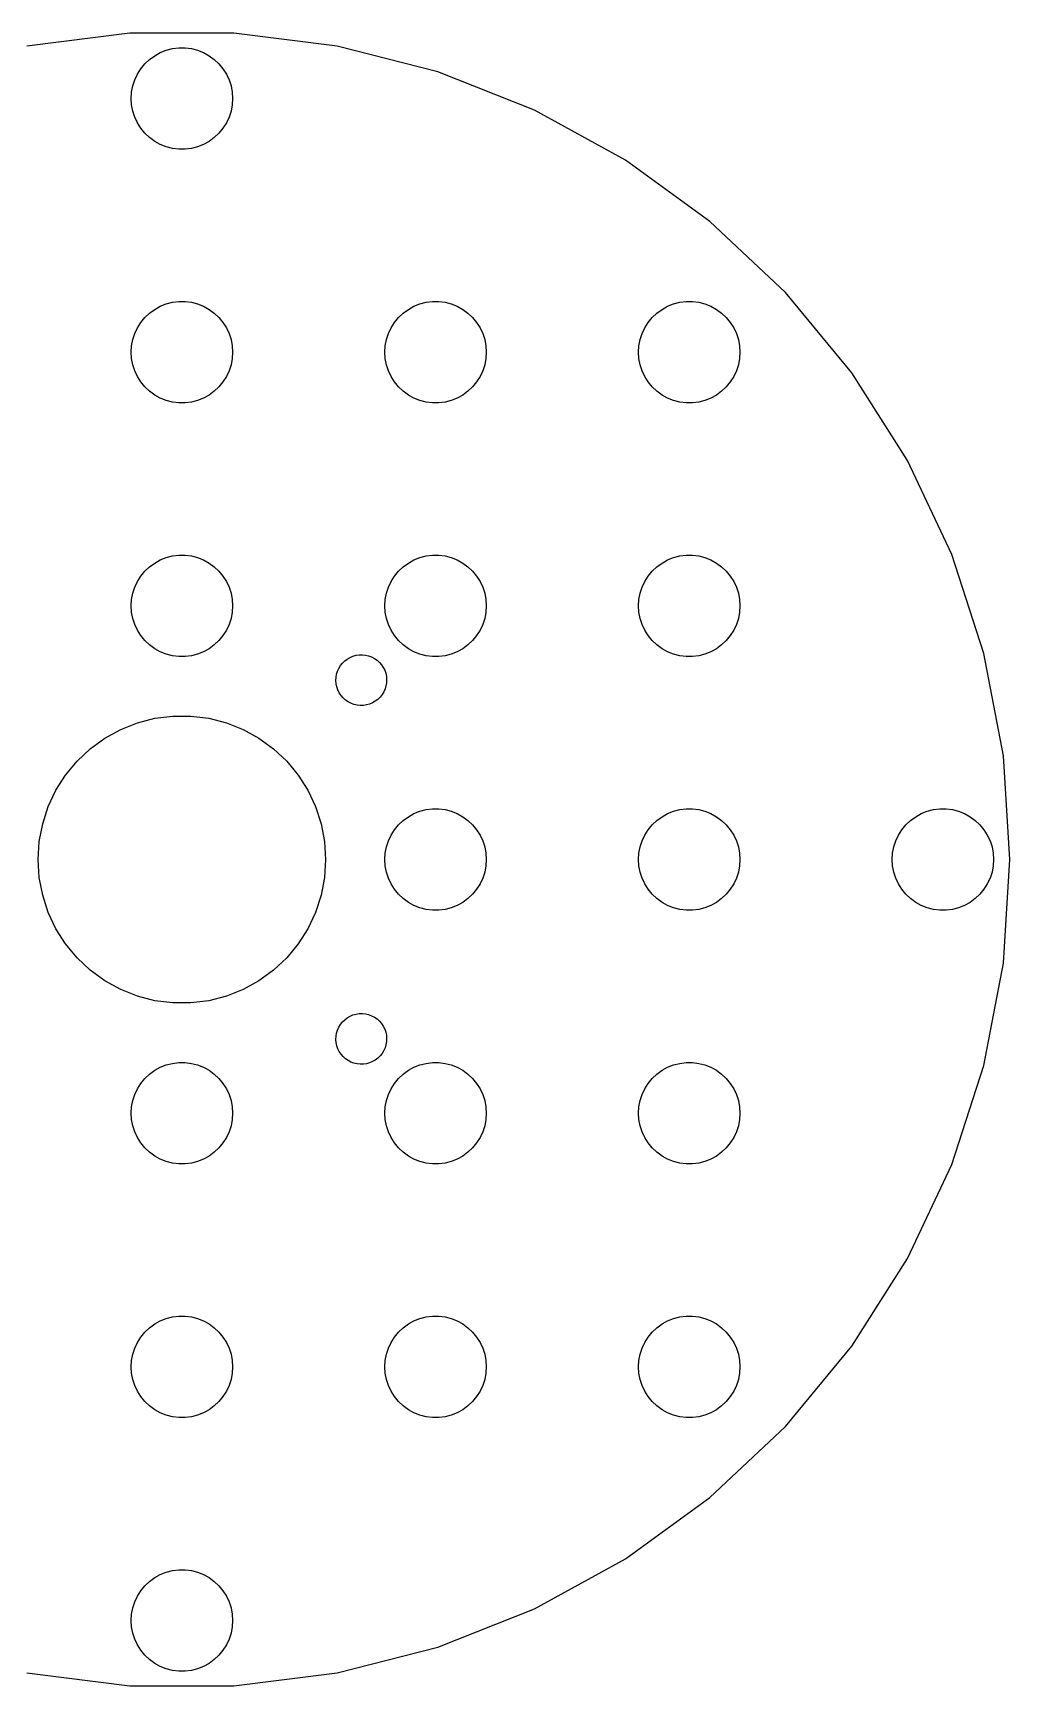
# Model space of a CAD drawing. Header units: metres. Extents: x -52 to 52, y -52 to 272.
# Drawn here: x -8.8 to 49, y 61.1 to 158.9 of the extents above; entities that cross this region are included whole.
import ezdxf

# ---------------------------------------------------------------- set-up
doc = ezdxf.new("R2010")
doc.units = ezdxf.units.M

msp = doc.modelspace()

# ---------------------------------------------------------------- linework, layer by layer
for p, q in [((-3.07462, 158.87), (-9.17535, 158.099)), ((3.07462, 158.87), (-3.07462, 158.87)), ((9.17535, 158.099), (3.07462, 158.87)), ((-1.91226, 157.312), (-1.60747, 157.533)), ((-1.60747, 157.533), (-1.27733, 157.714)), ((-1.27733, 157.714), (-0.927048, 157.853)), ((-0.927048, 157.853), (-0.562134, 157.947)), ((-0.562134, 157.947), (-0.18837, 157.994)), ((-0.18837, 157.994), (0.18837, 157.994)), ((0.18837, 157.994), (0.562134, 157.947)), ((0.562134, 157.947), (0.927048, 157.853)), ((0.927048, 157.853), (1.27733, 157.714)), ((1.27733, 157.714), (1.60747, 157.533)), ((1.60747, 157.533), (1.91226, 157.312)), ((15.1314, 156.57), (9.17535, 158.099)), ((-2.78932, 156.104), (-2.62891, 156.445)), ((-2.62891, 156.445), (-2.42705, 156.763)), ((-2.42705, 156.763), (-2.1869, 157.054)), ((-2.1869, 157.054), (-1.91226, 157.312)), ((1.91226, 157.312), (2.1869, 157.054)), ((2.1869, 157.054), (2.42705, 156.763)), ((2.42705, 156.763), (2.62891, 156.445)), ((2.62891, 156.445), (2.78932, 156.104)), ((20.8488, 154.306), (15.1314, 156.57)), ((-2.97633, 155.376), (-2.90575, 155.746)), ((-2.90575, 155.746), (-2.78932, 156.104)), ((2.78932, 156.104), (2.90575, 155.746)), ((2.90575, 155.746), (2.97633, 155.376)), ((-3, 155), (-2.97633, 155.376)), ((-2.97633, 154.624), (-3, 155)), ((-2.90575, 154.254), (-2.97633, 154.624)), ((2.97633, 154.624), (2.90575, 154.254)), ((2.97633, 155.376), (3, 155)), ((3, 155), (2.97633, 154.624)), ((-2.78932, 153.896), (-2.90575, 154.254)), ((-2.62891, 153.555), (-2.78932, 153.896)), ((-2.42705, 153.237), (-2.62891, 153.555)), ((2.62891, 153.555), (2.42705, 153.237)), ((2.78932, 153.896), (2.62891, 153.555)), ((2.90575, 154.254), (2.78932, 153.896)), ((26.2374, 151.344), (20.8488, 154.306)), ((-2.1869, 152.946), (-2.42705, 153.237)), ((-1.91226, 152.688), (-2.1869, 152.946)), ((-1.60747, 152.467), (-1.91226, 152.688)), ((1.91226, 152.688), (1.60747, 152.467)), ((2.1869, 152.946), (1.91226, 152.688)), ((2.42705, 153.237), (2.1869, 152.946)), ((-1.27733, 152.286), (-1.60747, 152.467)), ((-0.927048, 152.147), (-1.27733, 152.286)), ((-0.562134, 152.053), (-0.927048, 152.147)), ((-0.18837, 152.006), (-0.562134, 152.053)), ((0.18837, 152.006), (-0.18837, 152.006)), ((0.562134, 152.053), (0.18837, 152.006)), ((0.927048, 152.147), (0.562134, 152.053)), ((1.27733, 152.286), (0.927048, 152.147)), ((1.60747, 152.467), (1.27733, 152.286)), ((31.2123, 147.729), (26.2374, 151.344)), ((35.6949, 143.52), (31.2123, 147.729)), ((-1.60747, 142.533), (-1.27733, 142.714)), ((-1.27733, 142.714), (-0.927048, 142.853)), ((-0.927048, 142.853), (-0.562134, 142.947)), ((-0.562134, 142.947), (-0.18837, 142.994)), ((-0.18837, 142.994), (0.18837, 142.994)), ((0.18837, 142.994), (0.562134, 142.947)), ((0.562134, 142.947), (0.927048, 142.853)), ((0.927048, 142.853), (1.27733, 142.714)), ((1.27733, 142.714), (1.60747, 142.533)), ((13.3925, 142.533), (13.7227, 142.714)), ((13.7227, 142.714), (14.0729, 142.853)), ((14.0729, 142.853), (14.4379, 142.947)), ((14.4379, 142.947), (14.8116, 142.994)), ((14.8116, 142.994), (15.1884, 142.994)), ((15.1884, 142.994), (15.5621, 142.947)), ((15.5621, 142.947), (15.927, 142.853)), ((15.927, 142.853), (16.2773, 142.714)), ((16.2773, 142.714), (16.6075, 142.533)), ((28.3925, 142.533), (28.7227, 142.714)), ((28.7227, 142.714), (29.0729, 142.853)), ((29.0729, 142.853), (29.4379, 142.947)), ((29.4379, 142.947), (29.8116, 142.994)), ((29.8116, 142.994), (30.1884, 142.994)), ((30.1884, 142.994), (30.5621, 142.947)), ((30.5621, 142.947), (30.927, 142.853)), ((30.927, 142.853), (31.2773, 142.714)), ((31.2773, 142.714), (31.6075, 142.533)), ((39.6146, 138.782), (35.6949, 143.52)), ((-2.62891, 141.445), (-2.42705, 141.763)), ((-2.42705, 141.763), (-2.1869, 142.054)), ((-2.1869, 142.054), (-1.91226, 142.312)), ((-1.91226, 142.312), (-1.60747, 142.533)), ((1.60747, 142.533), (1.91226, 142.312)), ((1.91226, 142.312), (2.1869, 142.054)), ((2.1869, 142.054), (2.42705, 141.763)), ((2.42705, 141.763), (2.62891, 141.445)), ((12.3711, 141.445), (12.5729, 141.763)), ((12.5729, 141.763), (12.8131, 142.054)), ((12.8131, 142.054), (13.0877, 142.312)), ((13.0877, 142.312), (13.3925, 142.533)), ((16.6075, 142.533), (16.9123, 142.312)), ((16.9123, 142.312), (17.1869, 142.054)), ((17.1869, 142.054), (17.427, 141.763)), ((17.427, 141.763), (17.6289, 141.445)), ((27.3711, 141.445), (27.5729, 141.763)), ((27.5729, 141.763), (27.8131, 142.054)), ((27.8131, 142.054), (28.0877, 142.312)), ((28.0877, 142.312), (28.3925, 142.533)), ((31.6075, 142.533), (31.9123, 142.312)), ((31.9123, 142.312), (32.1869, 142.054)), ((32.1869, 142.054), (32.427, 141.763)), ((32.427, 141.763), (32.6289, 141.445)), ((-2.97633, 140.376), (-2.90575, 140.746)), ((-2.90575, 140.746), (-2.78932, 141.104)), ((-2.78932, 141.104), (-2.62891, 141.445)), ((2.62891, 141.445), (2.78932, 141.104)), ((2.78932, 141.104), (2.90575, 140.746)), ((2.90575, 140.746), (2.97633, 140.376)), ((12.0237, 140.376), (12.0942, 140.746)), ((12.0942, 140.746), (12.2107, 141.104)), ((12.2107, 141.104), (12.3711, 141.445)), ((17.6289, 141.445), (17.7893, 141.104)), ((17.7893, 141.104), (17.9057, 140.746)), ((17.9057, 140.746), (17.9763, 140.376)), ((27.0237, 140.376), (27.0942, 140.746)), ((27.0942, 140.746), (27.2107, 141.104)), ((27.2107, 141.104), (27.3711, 141.445)), ((32.6289, 141.445), (32.7893, 141.104)), ((32.7893, 141.104), (32.9057, 140.746)), ((32.9057, 140.746), (32.9763, 140.376)), ((-3, 140), (-2.97633, 140.376)), ((-2.97633, 139.624), (-3, 140)), ((2.97633, 140.376), (3, 140)), ((3, 140), (2.97633, 139.624)), ((12, 140), (12.0237, 140.376)), ((12.0237, 139.624), (12, 140)), ((17.9763, 140.376), (18, 140)), ((18, 140), (17.9763, 139.624)), ((27, 140), (27.0237, 140.376)), ((27.0237, 139.624), (27, 140)), ((32.9763, 140.376), (33, 140)), ((33, 140), (32.9763, 139.624)), ((-2.90575, 139.254), (-2.97633, 139.624)), ((-2.78932, 138.896), (-2.90575, 139.254)), ((-2.62891, 138.555), (-2.78932, 138.896)), ((2.78932, 138.896), (2.62891, 138.555)), ((2.90575, 139.254), (2.78932, 138.896)), ((2.97633, 139.624), (2.90575, 139.254)), ((12.0942, 139.254), (12.0237, 139.624)), ((12.2107, 138.896), (12.0942, 139.254)), ((12.3711, 138.555), (12.2107, 138.896)), ((17.7893, 138.896), (17.6289, 138.555)), ((17.9057, 139.254), (17.7893, 138.896)), ((17.9763, 139.624), (17.9057, 139.254)), ((27.0942, 139.254), (27.0237, 139.624)), ((27.2107, 138.896), (27.0942, 139.254)), ((27.3711, 138.555), (27.2107, 138.896)), ((32.7893, 138.896), (32.6289, 138.555)), ((32.9057, 139.254), (32.7893, 138.896)), ((32.9763, 139.624), (32.9057, 139.254)), ((-2.42705, 138.237), (-2.62891, 138.555)), ((-2.1869, 137.946), (-2.42705, 138.237)), ((-1.91226, 137.688), (-2.1869, 137.946)), ((2.1869, 137.946), (1.91226, 137.688)), ((2.42705, 138.237), (2.1869, 137.946)), ((2.62891, 138.555), (2.42705, 138.237)), ((12.5729, 138.237), (12.3711, 138.555)), ((12.8131, 137.946), (12.5729, 138.237)), ((13.0877, 137.688), (12.8131, 137.946)), ((17.1869, 137.946), (16.9123, 137.688)), ((17.427, 138.237), (17.1869, 137.946)), ((17.6289, 138.555), (17.427, 138.237)), ((27.5729, 138.237), (27.3711, 138.555)), ((27.8131, 137.946), (27.5729, 138.237)), ((28.0877, 137.688), (27.8131, 137.946)), ((32.1869, 137.946), (31.9123, 137.688)), ((32.427, 138.237), (32.1869, 137.946)), ((32.6289, 138.555), (32.427, 138.237)), ((42.9095, 133.59), (39.6146, 138.782)), ((-1.60747, 137.467), (-1.91226, 137.688)), ((-1.27733, 137.286), (-1.60747, 137.467)), ((-0.927048, 137.147), (-1.27733, 137.286)), ((-0.562134, 137.053), (-0.927048, 137.147)), ((-0.18837, 137.006), (-0.562134, 137.053)), ((0.18837, 137.006), (-0.18837, 137.006)), ((0.562134, 137.053), (0.18837, 137.006)), ((0.927048, 137.147), (0.562134, 137.053)), ((1.27733, 137.286), (0.927048, 137.147)), ((1.60747, 137.467), (1.27733, 137.286)), ((1.91226, 137.688), (1.60747, 137.467)), ((13.3925, 137.467), (13.0877, 137.688)), ((13.7227, 137.286), (13.3925, 137.467)), ((14.0729, 137.147), (13.7227, 137.286)), ((14.4379, 137.053), (14.0729, 137.147)), ((14.8116, 137.006), (14.4379, 137.053)), ((15.1884, 137.006), (14.8116, 137.006)), ((15.5621, 137.053), (15.1884, 137.006)), ((15.927, 137.147), (15.5621, 137.053)), ((16.2773, 137.286), (15.927, 137.147)), ((16.6075, 137.467), (16.2773, 137.286)), ((16.9123, 137.688), (16.6075, 137.467)), ((28.3925, 137.467), (28.0877, 137.688)), ((28.7227, 137.286), (28.3925, 137.467)), ((29.0729, 137.147), (28.7227, 137.286)), ((29.4379, 137.053), (29.0729, 137.147)), ((29.8116, 137.006), (29.4379, 137.053)), ((30.1884, 137.006), (29.8116, 137.006)), ((30.5621, 137.053), (30.1884, 137.006)), ((30.927, 137.147), (30.5621, 137.053)), ((31.2773, 137.286), (30.927, 137.147)), ((31.6075, 137.467), (31.2773, 137.286)), ((31.9123, 137.688), (31.6075, 137.467)), ((45.5277, 128.026), (42.9095, 133.59)), ((-2.1869, 127.054), (-1.91226, 127.312)), ((-1.91226, 127.312), (-1.60747, 127.533)), ((-1.60747, 127.533), (-1.27733, 127.714)), ((-1.27733, 127.714), (-0.927048, 127.853)), ((-0.927048, 127.853), (-0.562134, 127.947)), ((-0.562134, 127.947), (-0.18837, 127.994)), ((-0.18837, 127.994), (0.18837, 127.994)), ((0.18837, 127.994), (0.562134, 127.947)), ((0.562134, 127.947), (0.927048, 127.853)), ((0.927048, 127.853), (1.27733, 127.714)), ((1.27733, 127.714), (1.60747, 127.533)), ((1.60747, 127.533), (1.91226, 127.312)), ((1.91226, 127.312), (2.1869, 127.054)), ((12.8131, 127.054), (13.0877, 127.312)), ((13.0877, 127.312), (13.3925, 127.533)), ((13.3925, 127.533), (13.7227, 127.714)), ((13.7227, 127.714), (14.0729, 127.853)), ((14.0729, 127.853), (14.4379, 127.947)), ((14.4379, 127.947), (14.8116, 127.994)), ((14.8116, 127.994), (15.1884, 127.994)), ((15.1884, 127.994), (15.5621, 127.947)), ((15.5621, 127.947), (15.927, 127.853)), ((15.927, 127.853), (16.2773, 127.714)), ((16.2773, 127.714), (16.6075, 127.533)), ((16.6075, 127.533), (16.9123, 127.312)), ((16.9123, 127.312), (17.1869, 127.054)), ((27.8131, 127.054), (28.0877, 127.312)), ((28.0877, 127.312), (28.3925, 127.533)), ((28.3925, 127.533), (28.7227, 127.714)), ((28.7227, 127.714), (29.0729, 127.853)), ((29.0729, 127.853), (29.4379, 127.947)), ((29.4379, 127.947), (29.8116, 127.994)), ((29.8116, 127.994), (30.1884, 127.994)), ((30.1884, 127.994), (30.5621, 127.947)), ((30.5621, 127.947), (30.927, 127.853)), ((30.927, 127.853), (31.2773, 127.714)), ((31.2773, 127.714), (31.6075, 127.533)), ((31.6075, 127.533), (31.9123, 127.312)), ((31.9123, 127.312), (32.1869, 127.054)), ((47.4279, 122.177), (45.5277, 128.026)), ((-2.90575, 125.746), (-2.78932, 126.104)), ((-2.78932, 126.104), (-2.62891, 126.445)), ((-2.62891, 126.445), (-2.42705, 126.763)), ((-2.42705, 126.763), (-2.1869, 127.054)), ((2.1869, 127.054), (2.42705, 126.763)), ((2.42705, 126.763), (2.62891, 126.445)), ((2.62891, 126.445), (2.78932, 126.104)), ((2.78932, 126.104), (2.90575, 125.746)), ((12.0942, 125.746), (12.2107, 126.104)), ((12.2107, 126.104), (12.3711, 126.445)), ((12.3711, 126.445), (12.5729, 126.763)), ((12.5729, 126.763), (12.8131, 127.054)), ((17.1869, 127.054), (17.427, 126.763)), ((17.427, 126.763), (17.6289, 126.445)), ((17.6289, 126.445), (17.7893, 126.104)), ((17.7893, 126.104), (17.9057, 125.746)), ((27.0942, 125.746), (27.2107, 126.104)), ((27.2107, 126.104), (27.3711, 126.445)), ((27.3711, 126.445), (27.5729, 126.763)), ((27.5729, 126.763), (27.8131, 127.054)), ((32.1869, 127.054), (32.427, 126.763)), ((32.427, 126.763), (32.6289, 126.445)), ((32.6289, 126.445), (32.7893, 126.104)), ((32.7893, 126.104), (32.9057, 125.746)), ((-3, 125), (-2.97633, 125.376)), ((-2.97633, 125.376), (-2.90575, 125.746)), ((2.90575, 125.746), (2.97633, 125.376)), ((2.97633, 125.376), (3, 125)), ((12, 125), (12.0237, 125.376)), ((12.0237, 125.376), (12.0942, 125.746)), ((17.9057, 125.746), (17.9763, 125.376)), ((17.9763, 125.376), (18, 125)), ((27, 125), (27.0237, 125.376)), ((27.0237, 125.376), (27.0942, 125.746)), ((32.9057, 125.746), (32.9763, 125.376)), ((32.9763, 125.376), (33, 125)), ((-2.97633, 124.624), (-3, 125)), ((-2.90575, 124.254), (-2.97633, 124.624)), ((-2.78932, 123.896), (-2.90575, 124.254)), ((2.90575, 124.254), (2.78932, 123.896)), ((2.97633, 124.624), (2.90575, 124.254)), ((3, 125), (2.97633, 124.624)), ((12.0237, 124.624), (12, 125)), ((12.0942, 124.254), (12.0237, 124.624)), ((12.2107, 123.896), (12.0942, 124.254)), ((17.9057, 124.254), (17.7893, 123.896)), ((17.9763, 124.624), (17.9057, 124.254)), ((18, 125), (17.9763, 124.624)), ((27.0237, 124.624), (27, 125)), ((27.0942, 124.254), (27.0237, 124.624)), ((27.2107, 123.896), (27.0942, 124.254)), ((32.9057, 124.254), (32.7893, 123.896)), ((32.9763, 124.624), (32.9057, 124.254)), ((33, 125), (32.9763, 124.624)), ((-2.62891, 123.555), (-2.78932, 123.896)), ((-2.42705, 123.237), (-2.62891, 123.555)), ((-2.1869, 122.946), (-2.42705, 123.237)), ((2.42705, 123.237), (2.1869, 122.946)), ((2.62891, 123.555), (2.42705, 123.237)), ((2.78932, 123.896), (2.62891, 123.555)), ((12.3711, 123.555), (12.2107, 123.896)), ((12.5729, 123.237), (12.3711, 123.555)), ((12.8131, 122.946), (12.5729, 123.237)), ((17.427, 123.237), (17.1869, 122.946)), ((17.6289, 123.555), (17.427, 123.237)), ((17.7893, 123.896), (17.6289, 123.555)), ((27.3711, 123.555), (27.2107, 123.896)), ((27.5729, 123.237), (27.3711, 123.555)), ((27.8131, 122.946), (27.5729, 123.237)), ((32.427, 123.237), (32.1869, 122.946)), ((32.6289, 123.555), (32.427, 123.237)), ((32.7893, 123.896), (32.6289, 123.555)), ((-1.91226, 122.688), (-2.1869, 122.946)), ((-1.60747, 122.467), (-1.91226, 122.688)), ((-1.27733, 122.286), (-1.60747, 122.467)), ((-0.927048, 122.147), (-1.27733, 122.286)), ((1.27733, 122.286), (0.927048, 122.147)), ((1.60747, 122.467), (1.27733, 122.286)), ((1.91226, 122.688), (1.60747, 122.467)), ((2.1869, 122.946), (1.91226, 122.688)), ((13.0877, 122.688), (12.8131, 122.946)), ((13.3925, 122.467), (13.0877, 122.688)), ((13.7227, 122.286), (13.3925, 122.467)), ((14.0729, 122.147), (13.7227, 122.286)), ((16.2773, 122.286), (15.927, 122.147)), ((16.6075, 122.467), (16.2773, 122.286)), ((16.9123, 122.688), (16.6075, 122.467)), ((17.1869, 122.946), (16.9123, 122.688)), ((28.0877, 122.688), (27.8131, 122.946)), ((28.3925, 122.467), (28.0877, 122.688)), ((28.7227, 122.286), (28.3925, 122.467)), ((29.0729, 122.147), (28.7227, 122.286)), ((31.2773, 122.286), (30.927, 122.147)), ((31.6075, 122.467), (31.2773, 122.286)), ((31.9123, 122.688), (31.6075, 122.467)), ((32.1869, 122.946), (31.9123, 122.688)), ((48.5802, 116.137), (47.4279, 122.177)), ((-0.562134, 122.053), (-0.927048, 122.147)), ((-0.18837, 122.006), (-0.562134, 122.053)), ((0.18837, 122.006), (-0.18837, 122.006)), ((0.562134, 122.053), (0.18837, 122.006)), ((0.927048, 122.147), (0.562134, 122.053)), ((9.20107, 121.13), (9.27768, 121.302)), ((9.27768, 121.302), (9.37527, 121.463)), ((9.37527, 121.463), (9.49228, 121.611)), ((9.49228, 121.611), (9.62686, 121.742)), ((9.62686, 121.742), (9.7769, 121.856)), ((9.7769, 121.856), (9.94003, 121.951)), ((9.94003, 121.951), (10.1137, 122.024)), ((10.1137, 122.024), (10.2951, 122.074)), ((10.2951, 122.074), (10.4815, 122.102)), ((10.4815, 122.102), (10.6698, 122.106)), ((10.6698, 122.106), (10.8571, 122.086)), ((10.8571, 122.086), (11.0405, 122.043)), ((11.0405, 122.043), (11.2171, 121.977)), ((11.2171, 121.977), (11.384, 121.89)), ((11.384, 121.89), (11.5387, 121.783)), ((11.5387, 121.783), (11.6787, 121.656)), ((11.6787, 121.656), (11.8018, 121.514)), ((11.8018, 121.514), (11.906, 121.357)), ((11.906, 121.357), (11.9898, 121.188)), ((14.4379, 122.053), (14.0729, 122.147)), ((14.8116, 122.006), (14.4379, 122.053)), ((15.1884, 122.006), (14.8116, 122.006)), ((15.5621, 122.053), (15.1884, 122.006)), ((15.927, 122.147), (15.5621, 122.053)), ((29.4379, 122.053), (29.0729, 122.147)), ((29.8116, 122.006), (29.4379, 122.053)), ((30.1884, 122.006), (29.8116, 122.006)), ((30.5621, 122.053), (30.1884, 122.006)), ((30.927, 122.147), (30.5621, 122.053)), ((9.10732, 120.576), (9.1152, 120.764)), ((9.12308, 120.388), (9.10732, 120.576)), ((9.1152, 120.764), (9.14662, 120.95)), ((9.16225, 120.204), (9.12308, 120.388)), ((9.14662, 120.95), (9.20107, 121.13)), ((11.9898, 121.188), (12.0517, 121.01)), ((12.0674, 120.264), (12.0129, 120.084)), ((12.0517, 121.01), (12.0909, 120.826)), ((12.0988, 120.45), (12.0674, 120.264)), ((12.0909, 120.826), (12.1067, 120.638)), ((12.1067, 120.638), (12.0988, 120.45)), ((9.2242, 120.026), (9.16225, 120.204)), ((9.30795, 119.857), (9.2242, 120.026)), ((9.4122, 119.7), (9.30795, 119.857)), ((9.53528, 119.557), (9.4122, 119.7)), ((9.67528, 119.431), (9.53528, 119.557)), ((9.82996, 119.324), (9.67528, 119.431)), ((9.99689, 119.237), (9.82996, 119.324)), ((11.2739, 119.263), (11.1003, 119.19)), ((11.4371, 119.358), (11.2739, 119.263)), ((11.5871, 119.471), (11.4371, 119.358)), ((11.7217, 119.603), (11.5871, 119.471)), ((11.8387, 119.751), (11.7217, 119.603)), ((11.9363, 119.912), (11.8387, 119.751)), ((12.0129, 120.084), (11.9363, 119.912)), ((-2.62663, 118.084), (-1.59273, 118.349)), ((-1.59273, 118.349), (-0.533707, 118.483)), ((-0.533707, 118.483), (0.533707, 118.483)), ((0.533707, 118.483), (1.59273, 118.349)), ((1.59273, 118.349), (2.62663, 118.084)), ((10.1734, 119.171), (9.99689, 119.237)), ((10.3568, 119.128), (10.1734, 119.171)), ((10.5442, 119.108), (10.3568, 119.128)), ((10.7325, 119.112), (10.5442, 119.108)), ((10.9189, 119.14), (10.7325, 119.112)), ((11.1003, 119.19), (10.9189, 119.14)), ((-4.55452, 117.177), (-3.61911, 117.691)), ((-3.61911, 117.691), (-2.62663, 118.084)), ((2.62663, 118.084), (3.61911, 117.691)), ((3.61911, 117.691), (4.55452, 117.177)), ((-6.19623, 115.819), (-5.41809, 116.549)), ((-5.41809, 116.549), (-4.55452, 117.177)), ((4.55452, 117.177), (5.41809, 116.549)), ((5.41809, 116.549), (6.19623, 115.819)), ((-6.87663, 114.996), (-6.19623, 115.819)), ((6.19623, 115.819), (6.87663, 114.996)), ((48.9663, 110), (48.5802, 116.137)), ((-7.44859, 114.095), (-6.87663, 114.996)), ((6.87663, 114.996), (7.44859, 114.095)), ((-7.90309, 113.129), (-7.44859, 114.095)), ((7.44859, 114.095), (7.90309, 113.129)), ((-8.23296, 112.114), (-7.90309, 113.129)), ((7.90309, 113.129), (8.23296, 112.114)), ((13.0877, 112.312), (13.3925, 112.533)), ((13.3925, 112.533), (13.7227, 112.714)), ((13.7227, 112.714), (14.0729, 112.853)), ((14.0729, 112.853), (14.4379, 112.947)), ((14.4379, 112.947), (14.8116, 112.994)), ((14.8116, 112.994), (15.1884, 112.994)), ((15.1884, 112.994), (15.5621, 112.947)), ((15.5621, 112.947), (15.927, 112.853)), ((15.927, 112.853), (16.2773, 112.714)), ((16.2773, 112.714), (16.6075, 112.533)), ((16.6075, 112.533), (16.9123, 112.312)), ((28.0877, 112.312), (28.3925, 112.533)), ((28.3925, 112.533), (28.7227, 112.714)), ((28.7227, 112.714), (29.0729, 112.853)), ((29.0729, 112.853), (29.4379, 112.947)), ((29.4379, 112.947), (29.8116, 112.994)), ((29.8116, 112.994), (30.1884, 112.994)), ((30.1884, 112.994), (30.5621, 112.947)), ((30.5621, 112.947), (30.927, 112.853)), ((30.927, 112.853), (31.2773, 112.714)), ((31.2773, 112.714), (31.6075, 112.533)), ((31.6075, 112.533), (31.9123, 112.312)), ((43.0877, 112.312), (43.3925, 112.533)), ((43.3925, 112.533), (43.7227, 112.714)), ((43.7227, 112.714), (44.0729, 112.853)), ((44.0729, 112.853), (44.4379, 112.947)), ((44.4379, 112.947), (44.8116, 112.994)), ((44.8116, 112.994), (45.1884, 112.994)), ((45.1884, 112.994), (45.5621, 112.947)), ((45.5621, 112.947), (45.927, 112.853)), ((45.927, 112.853), (46.2773, 112.714)), ((46.2773, 112.714), (46.6075, 112.533)), ((46.6075, 112.533), (46.9123, 112.312)), ((-8.43297, 111.065), (-8.23296, 112.114)), ((8.23296, 112.114), (8.43297, 111.065)), ((12.2107, 111.104), (12.3711, 111.445)), ((12.3711, 111.445), (12.5729, 111.763)), ((12.5729, 111.763), (12.8131, 112.054)), ((12.8131, 112.054), (13.0877, 112.312)), ((16.9123, 112.312), (17.1869, 112.054)), ((17.1869, 112.054), (17.427, 111.763)), ((17.427, 111.763), (17.6289, 111.445)), ((17.6289, 111.445), (17.7893, 111.104)), ((27.2107, 111.104), (27.3711, 111.445)), ((27.3711, 111.445), (27.5729, 111.763)), ((27.5729, 111.763), (27.8131, 112.054)), ((27.8131, 112.054), (28.0877, 112.312)), ((31.9123, 112.312), (32.1869, 112.054)), ((32.1869, 112.054), (32.427, 111.763)), ((32.427, 111.763), (32.6289, 111.445)), ((32.6289, 111.445), (32.7893, 111.104)), ((42.2107, 111.104), (42.3711, 111.445)), ((42.3711, 111.445), (42.5729, 111.763)), ((42.5729, 111.763), (42.8131, 112.054)), ((42.8131, 112.054), (43.0877, 112.312)), ((46.9123, 112.312), (47.1869, 112.054)), ((47.1869, 112.054), (47.427, 111.763)), ((47.427, 111.763), (47.6289, 111.445)), ((47.6289, 111.445), (47.7893, 111.104)), ((-8.5, 110), (-8.43297, 111.065)), ((8.43297, 111.065), (8.5, 110)), ((12.0237, 110.376), (12.0942, 110.746)), ((12.0942, 110.746), (12.2107, 111.104)), ((17.7893, 111.104), (17.9057, 110.746)), ((17.9057, 110.746), (17.9763, 110.376)), ((27.0237, 110.376), (27.0942, 110.746)), ((27.0942, 110.746), (27.2107, 111.104)), ((32.7893, 111.104), (32.9057, 110.746)), ((32.9057, 110.746), (32.9763, 110.376)), ((42.0237, 110.376), (42.0942, 110.746)), ((42.0942, 110.746), (42.2107, 111.104)), ((47.7893, 111.104), (47.9057, 110.746)), ((47.9057, 110.746), (47.9763, 110.376)), ((-8.43297, 108.935), (-8.5, 110)), ((8.5, 110), (8.43297, 108.935)), ((12, 110), (12.0237, 110.376)), ((12.0237, 109.624), (12, 110)), ((12.0942, 109.254), (12.0237, 109.624)), ((17.9763, 109.624), (17.9057, 109.254)), ((17.9763, 110.376), (18, 110)), ((18, 110), (17.9763, 109.624)), ((27, 110), (27.0237, 110.376)), ((27.0237, 109.624), (27, 110)), ((27.0942, 109.254), (27.0237, 109.624)), ((32.9763, 109.624), (32.9057, 109.254)), ((32.9763, 110.376), (33, 110)), ((33, 110), (32.9763, 109.624)), ((42, 110), (42.0237, 110.376)), ((42.0237, 109.624), (42, 110)), ((42.0942, 109.254), (42.0237, 109.624)), ((47.9763, 109.624), (47.9057, 109.254)), ((47.9763, 110.376), (48, 110)), ((48, 110), (47.9763, 109.624)), ((48.5802, 103.863), (48.9663, 110)), ((-8.23296, 107.886), (-8.43297, 108.935)), ((8.43297, 108.935), (8.23296, 107.886)), ((12.2107, 108.896), (12.0942, 109.254)), ((12.3711, 108.555), (12.2107, 108.896)), ((12.5729, 108.237), (12.3711, 108.555)), ((17.6289, 108.555), (17.427, 108.237)), ((17.7893, 108.896), (17.6289, 108.555)), ((17.9057, 109.254), (17.7893, 108.896)), ((27.2107, 108.896), (27.0942, 109.254)), ((27.3711, 108.555), (27.2107, 108.896)), ((27.5729, 108.237), (27.3711, 108.555)), ((32.6289, 108.555), (32.427, 108.237)), ((32.7893, 108.896), (32.6289, 108.555)), ((32.9057, 109.254), (32.7893, 108.896)), ((42.2107, 108.896), (42.0942, 109.254)), ((42.3711, 108.555), (42.2107, 108.896)), ((42.5729, 108.237), (42.3711, 108.555)), ((47.6289, 108.555), (47.427, 108.237)), ((47.7893, 108.896), (47.6289, 108.555)), ((47.9057, 109.254), (47.7893, 108.896)), ((-7.90309, 106.871), (-8.23296, 107.886)), ((8.23296, 107.886), (7.90309, 106.871)), ((12.8131, 107.946), (12.5729, 108.237)), ((13.0877, 107.688), (12.8131, 107.946)), ((13.3925, 107.467), (13.0877, 107.688)), ((16.9123, 107.688), (16.6075, 107.467)), ((17.1869, 107.946), (16.9123, 107.688)), ((17.427, 108.237), (17.1869, 107.946)), ((27.8131, 107.946), (27.5729, 108.237)), ((28.0877, 107.688), (27.8131, 107.946)), ((28.3925, 107.467), (28.0877, 107.688)), ((31.9123, 107.688), (31.6075, 107.467)), ((32.1869, 107.946), (31.9123, 107.688)), ((32.427, 108.237), (32.1869, 107.946)), ((42.8131, 107.946), (42.5729, 108.237)), ((43.0877, 107.688), (42.8131, 107.946)), ((43.3925, 107.467), (43.0877, 107.688)), ((46.9123, 107.688), (46.6075, 107.467)), ((47.1869, 107.946), (46.9123, 107.688)), ((47.427, 108.237), (47.1869, 107.946)), ((-7.44859, 105.905), (-7.90309, 106.871)), ((7.90309, 106.871), (7.44859, 105.905)), ((13.7227, 107.286), (13.3925, 107.467)), ((14.0729, 107.147), (13.7227, 107.286)), ((14.4379, 107.053), (14.0729, 107.147)), ((14.8116, 107.006), (14.4379, 107.053)), ((15.1884, 107.006), (14.8116, 107.006)), ((15.5621, 107.053), (15.1884, 107.006)), ((15.927, 107.147), (15.5621, 107.053)), ((16.2773, 107.286), (15.927, 107.147)), ((16.6075, 107.467), (16.2773, 107.286)), ((28.7227, 107.286), (28.3925, 107.467)), ((29.0729, 107.147), (28.7227, 107.286)), ((29.4379, 107.053), (29.0729, 107.147)), ((29.8116, 107.006), (29.4379, 107.053)), ((30.1884, 107.006), (29.8116, 107.006)), ((30.5621, 107.053), (30.1884, 107.006)), ((30.927, 107.147), (30.5621, 107.053)), ((31.2773, 107.286), (30.927, 107.147)), ((31.6075, 107.467), (31.2773, 107.286)), ((43.7227, 107.286), (43.3925, 107.467)), ((44.0729, 107.147), (43.7227, 107.286)), ((44.4379, 107.053), (44.0729, 107.147)), ((44.8116, 107.006), (44.4379, 107.053)), ((45.1884, 107.006), (44.8116, 107.006)), ((45.5621, 107.053), (45.1884, 107.006)), ((45.927, 107.147), (45.5621, 107.053)), ((46.2773, 107.286), (45.927, 107.147)), ((46.6075, 107.467), (46.2773, 107.286)), ((-6.87663, 105.004), (-7.44859, 105.905)), ((7.44859, 105.905), (6.87663, 105.004)), ((-6.19623, 104.181), (-6.87663, 105.004)), ((6.87663, 105.004), (6.19623, 104.181)), ((-5.41809, 103.451), (-6.19623, 104.181)), ((6.19623, 104.181), (5.41809, 103.451)), ((47.4279, 97.8226), (48.5802, 103.863)), ((-4.55452, 102.823), (-5.41809, 103.451)), ((-3.61911, 102.309), (-4.55452, 102.823)), ((4.55452, 102.823), (3.61911, 102.309)), ((5.41809, 103.451), (4.55452, 102.823)), ((-2.62663, 101.916), (-3.61911, 102.309)), ((-1.59273, 101.651), (-2.62663, 101.916)), ((-0.533707, 101.517), (-1.59273, 101.651)), ((1.59273, 101.651), (0.533707, 101.517)), ((2.62663, 101.916), (1.59273, 101.651)), ((3.61911, 102.309), (2.62663, 101.916)), ((0.533707, 101.517), (-0.533707, 101.517)), ((9.7769, 100.642), (9.94003, 100.737)), ((9.94003, 100.737), (10.1137, 100.81)), ((10.1137, 100.81), (10.2951, 100.86)), ((10.2951, 100.86), (10.4815, 100.888)), ((10.4815, 100.888), (10.6698, 100.892)), ((10.6698, 100.892), (10.8571, 100.872)), ((10.8571, 100.872), (11.0405, 100.829)), ((11.0405, 100.829), (11.2171, 100.763)), ((11.2171, 100.763), (11.384, 100.676)), ((11.384, 100.676), (11.5387, 100.569)), ((9.1152, 99.5498), (9.14662, 99.7355)), ((9.14662, 99.7355), (9.20107, 99.9159)), ((9.20107, 99.9159), (9.27768, 100.088)), ((9.27768, 100.088), (9.37527, 100.249)), ((9.37527, 100.249), (9.49228, 100.397)), ((9.49228, 100.397), (9.62686, 100.529)), ((9.62686, 100.529), (9.7769, 100.642)), ((11.5387, 100.569), (11.6787, 100.443)), ((11.6787, 100.443), (11.8018, 100.3)), ((11.8018, 100.3), (11.906, 100.143)), ((11.906, 100.143), (11.9898, 99.9743)), ((11.9898, 99.9743), (12.0517, 99.7964)), ((12.0517, 99.7964), (12.0909, 99.6121)), ((9.10732, 99.3616), (9.1152, 99.5498)), ((9.12308, 99.1739), (9.10732, 99.3616)), ((9.16225, 98.9896), (9.12308, 99.1739)), ((9.2242, 98.8117), (9.16225, 98.9896)), ((9.30795, 98.643), (9.2242, 98.8117)), ((12.0129, 98.8701), (11.9363, 98.6981)), ((12.0674, 99.0505), (12.0129, 98.8701)), ((12.0988, 99.2362), (12.0674, 99.0505)), ((12.0909, 99.6121), (12.1067, 99.4244)), ((12.1067, 99.4244), (12.0988, 99.2362)), ((-1.27733, 97.7145), (-0.927048, 97.8532)), ((-0.927048, 97.8532), (-0.562134, 97.9469)), ((-0.562134, 97.9469), (-0.18837, 97.9941)), ((-0.18837, 97.9941), (0.18837, 97.9941)), ((0.18837, 97.9941), (0.562134, 97.9469)), ((0.562134, 97.9469), (0.927048, 97.8532)), ((0.927048, 97.8532), (1.27733, 97.7145)), ((9.4122, 98.4861), (9.30795, 98.643)), ((9.53528, 98.3435), (9.4122, 98.4861)), ((9.67528, 98.2175), (9.53528, 98.3435)), ((9.82996, 98.11), (9.67528, 98.2175)), ((9.99689, 98.0227), (9.82996, 98.11)), ((10.1734, 97.957), (9.99689, 98.0227)), ((10.3568, 97.914), (10.1734, 97.957)), ((10.5442, 97.8943), (10.3568, 97.914)), ((10.7325, 97.8983), (10.5442, 97.8943)), ((10.9189, 97.9258), (10.7325, 97.8983)), ((11.1003, 97.9764), (10.9189, 97.9258)), ((11.2739, 98.0494), (11.1003, 97.9764)), ((11.4371, 98.1436), (11.2739, 98.0494)), ((11.5871, 98.2575), (11.4371, 98.1436)), ((11.7217, 98.3893), (11.5871, 98.2575)), ((11.8387, 98.5369), (11.7217, 98.3893)), ((11.9363, 98.6981), (11.8387, 98.5369)), ((13.7227, 97.7145), (14.0729, 97.8532)), ((14.0729, 97.8532), (14.4379, 97.9469)), ((14.4379, 97.9469), (14.8116, 97.9941)), ((14.8116, 97.9941), (15.1884, 97.9941)), ((15.1884, 97.9941), (15.5621, 97.9469)), ((15.5621, 97.9469), (15.927, 97.8532)), ((15.927, 97.8532), (16.2773, 97.7145)), ((28.7227, 97.7145), (29.0729, 97.8532)), ((29.0729, 97.8532), (29.4379, 97.9469)), ((29.4379, 97.9469), (29.8116, 97.9941)), ((29.8116, 97.9941), (30.1884, 97.9941)), ((30.1884, 97.9941), (30.5621, 97.9469)), ((30.5621, 97.9469), (30.927, 97.8532)), ((30.927, 97.8532), (31.2773, 97.7145)), ((45.5277, 91.9743), (47.4279, 97.8226)), ((-2.62891, 96.4453), (-2.42705, 96.7634)), ((-2.42705, 96.7634), (-2.1869, 97.0536)), ((-2.1869, 97.0536), (-1.91226, 97.3116)), ((-1.91226, 97.3116), (-1.60747, 97.533)), ((-1.60747, 97.533), (-1.27733, 97.7145)), ((1.27733, 97.7145), (1.60747, 97.533)), ((1.60747, 97.533), (1.91226, 97.3116)), ((1.91226, 97.3116), (2.1869, 97.0536)), ((2.1869, 97.0536), (2.42705, 96.7634)), ((2.42705, 96.7634), (2.62891, 96.4453)), ((12.3711, 96.4453), (12.5729, 96.7634)), ((12.5729, 96.7634), (12.8131, 97.0536)), ((12.8131, 97.0536), (13.0877, 97.3116)), ((13.0877, 97.3116), (13.3925, 97.533)), ((13.3925, 97.533), (13.7227, 97.7145)), ((16.2773, 97.7145), (16.6075, 97.533)), ((16.6075, 97.533), (16.9123, 97.3116)), ((16.9123, 97.3116), (17.1869, 97.0536)), ((17.1869, 97.0536), (17.427, 96.7634)), ((17.427, 96.7634), (17.6289, 96.4453)), ((27.3711, 96.4453), (27.5729, 96.7634)), ((27.5729, 96.7634), (27.8131, 97.0536)), ((27.8131, 97.0536), (28.0877, 97.3116)), ((28.0877, 97.3116), (28.3925, 97.533)), ((28.3925, 97.533), (28.7227, 97.7145)), ((31.2773, 97.7145), (31.6075, 97.533)), ((31.6075, 97.533), (31.9123, 97.3116)), ((31.9123, 97.3116), (32.1869, 97.0536)), ((32.1869, 97.0536), (32.427, 96.7634)), ((32.427, 96.7634), (32.6289, 96.4453)), ((-2.90575, 95.7461), (-2.78932, 96.1044)), ((-2.78932, 96.1044), (-2.62891, 96.4453)), ((2.62891, 96.4453), (2.78932, 96.1044)), ((2.78932, 96.1044), (2.90575, 95.7461)), ((12.0942, 95.7461), (12.2107, 96.1044)), ((12.2107, 96.1044), (12.3711, 96.4453)), ((17.6289, 96.4453), (17.7893, 96.1044)), ((17.7893, 96.1044), (17.9057, 95.7461)), ((27.0942, 95.7461), (27.2107, 96.1044)), ((27.2107, 96.1044), (27.3711, 96.4453)), ((32.6289, 96.4453), (32.7893, 96.1044)), ((32.7893, 96.1044), (32.9057, 95.7461)), ((-3, 95), (-2.97633, 95.376)), ((-2.97633, 94.624), (-3, 95)), ((-2.97633, 95.376), (-2.90575, 95.7461)), ((2.90575, 95.7461), (2.97633, 95.376)), ((2.97633, 95.376), (3, 95)), ((3, 95), (2.97633, 94.624)), ((12, 95), (12.0237, 95.376)), ((12.0237, 94.624), (12, 95)), ((12.0237, 95.376), (12.0942, 95.7461)), ((17.9057, 95.7461), (17.9763, 95.376)), ((17.9763, 95.376), (18, 95)), ((18, 95), (17.9763, 94.624)), ((27, 95), (27.0237, 95.376)), ((27.0237, 94.624), (27, 95)), ((27.0237, 95.376), (27.0942, 95.7461)), ((32.9057, 95.7461), (32.9763, 95.376)), ((32.9763, 95.376), (33, 95)), ((33, 95), (32.9763, 94.624)), ((-2.90575, 94.2539), (-2.97633, 94.624)), ((-2.78932, 93.8956), (-2.90575, 94.2539)), ((-2.62891, 93.5547), (-2.78932, 93.8956)), ((2.78932, 93.8956), (2.62891, 93.5547)), ((2.90575, 94.2539), (2.78932, 93.8956)), ((2.97633, 94.624), (2.90575, 94.2539)), ((12.0942, 94.2539), (12.0237, 94.624)), ((12.2107, 93.8956), (12.0942, 94.2539)), ((12.3711, 93.5547), (12.2107, 93.8956)), ((17.7893, 93.8956), (17.6289, 93.5547)), ((17.9057, 94.2539), (17.7893, 93.8956)), ((17.9763, 94.624), (17.9057, 94.2539)), ((27.0942, 94.2539), (27.0237, 94.624)), ((27.2107, 93.8956), (27.0942, 94.2539)), ((27.3711, 93.5547), (27.2107, 93.8956)), ((32.7893, 93.8956), (32.6289, 93.5547)), ((32.9057, 94.2539), (32.7893, 93.8956)), ((32.9763, 94.624), (32.9057, 94.2539)), ((-2.42705, 93.2366), (-2.62891, 93.5547)), ((-2.1869, 92.9464), (-2.42705, 93.2366)), ((-1.91226, 92.6885), (-2.1869, 92.9464)), ((2.1869, 92.9464), (1.91226, 92.6885)), ((2.42705, 93.2366), (2.1869, 92.9464)), ((2.62891, 93.5547), (2.42705, 93.2366)), ((12.5729, 93.2366), (12.3711, 93.5547)), ((12.8131, 92.9464), (12.5729, 93.2366)), ((13.0877, 92.6885), (12.8131, 92.9464)), ((17.1869, 92.9464), (16.9123, 92.6885)), ((17.427, 93.2366), (17.1869, 92.9464)), ((17.6289, 93.5547), (17.427, 93.2366)), ((27.5729, 93.2366), (27.3711, 93.5547)), ((27.8131, 92.9464), (27.5729, 93.2366)), ((28.0877, 92.6885), (27.8131, 92.9464)), ((32.1869, 92.9464), (31.9123, 92.6885)), ((32.427, 93.2366), (32.1869, 92.9464)), ((32.6289, 93.5547), (32.427, 93.2366)), ((-1.60747, 92.467), (-1.91226, 92.6885)), ((-1.27733, 92.2855), (-1.60747, 92.467)), ((-0.927048, 92.1468), (-1.27733, 92.2855)), ((-0.562134, 92.0531), (-0.927048, 92.1468)), ((-0.18837, 92.0059), (-0.562134, 92.0531)), ((0.18837, 92.0059), (-0.18837, 92.0059)), ((0.562134, 92.0531), (0.18837, 92.0059)), ((0.927048, 92.1468), (0.562134, 92.0531)), ((1.27733, 92.2855), (0.927048, 92.1468)), ((1.60747, 92.467), (1.27733, 92.2855)), ((1.91226, 92.6885), (1.60747, 92.467)), ((13.3925, 92.467), (13.0877, 92.6885)), ((13.7227, 92.2855), (13.3925, 92.467)), ((14.0729, 92.1468), (13.7227, 92.2855)), ((14.4379, 92.0531), (14.0729, 92.1468)), ((14.8116, 92.0059), (14.4379, 92.0531)), ((15.1884, 92.0059), (14.8116, 92.0059)), ((15.5621, 92.0531), (15.1884, 92.0059)), ((15.927, 92.1468), (15.5621, 92.0531)), ((16.2773, 92.2855), (15.927, 92.1468)), ((16.6075, 92.467), (16.2773, 92.2855)), ((16.9123, 92.6885), (16.6075, 92.467)), ((28.3925, 92.467), (28.0877, 92.6885)), ((28.7227, 92.2855), (28.3925, 92.467)), ((29.0729, 92.1468), (28.7227, 92.2855)), ((29.4379, 92.0531), (29.0729, 92.1468)), ((29.8116, 92.0059), (29.4379, 92.0531)), ((30.1884, 92.0059), (29.8116, 92.0059)), ((30.5621, 92.0531), (30.1884, 92.0059)), ((30.927, 92.1468), (30.5621, 92.0531)), ((31.2773, 92.2855), (30.927, 92.1468)), ((31.6075, 92.467), (31.2773, 92.2855)), ((31.9123, 92.6885), (31.6075, 92.467)), ((42.9095, 86.4103), (45.5277, 91.9743)), ((39.6146, 81.2183), (42.9095, 86.4103)), ((-2.1869, 82.0536), (-1.91226, 82.3116)), ((-1.91226, 82.3116), (-1.60747, 82.533)), ((-1.60747, 82.533), (-1.27733, 82.7145)), ((-1.27733, 82.7145), (-0.927048, 82.8532)), ((-0.927048, 82.8532), (-0.562134, 82.9469)), ((-0.562134, 82.9469), (-0.18837, 82.9941)), ((-0.18837, 82.9941), (0.18837, 82.9941)), ((0.18837, 82.9941), (0.562134, 82.9469)), ((0.562134, 82.9469), (0.927048, 82.8532)), ((0.927048, 82.8532), (1.27733, 82.7145)), ((1.27733, 82.7145), (1.60747, 82.533)), ((1.60747, 82.533), (1.91226, 82.3116)), ((1.91226, 82.3116), (2.1869, 82.0536)), ((12.8131, 82.0536), (13.0877, 82.3116)), ((13.0877, 82.3116), (13.3925, 82.533)), ((13.3925, 82.533), (13.7227, 82.7145)), ((13.7227, 82.7145), (14.0729, 82.8532)), ((14.0729, 82.8532), (14.4379, 82.9469)), ((14.4379, 82.9469), (14.8116, 82.9941)), ((14.8116, 82.9941), (15.1884, 82.9941)), ((15.1884, 82.9941), (15.5621, 82.9469)), ((15.5621, 82.9469), (15.927, 82.8532)), ((15.927, 82.8532), (16.2773, 82.7145)), ((16.2773, 82.7145), (16.6075, 82.533)), ((16.6075, 82.533), (16.9123, 82.3116)), ((16.9123, 82.3116), (17.1869, 82.0536)), ((27.8131, 82.0536), (28.0877, 82.3116)), ((28.0877, 82.3116), (28.3925, 82.533)), ((28.3925, 82.533), (28.7227, 82.7145)), ((28.7227, 82.7145), (29.0729, 82.8532)), ((29.0729, 82.8532), (29.4379, 82.9469)), ((29.4379, 82.9469), (29.8116, 82.9941)), ((29.8116, 82.9941), (30.1884, 82.9941)), ((30.1884, 82.9941), (30.5621, 82.9469)), ((30.5621, 82.9469), (30.927, 82.8532)), ((30.927, 82.8532), (31.2773, 82.7145)), ((31.2773, 82.7145), (31.6075, 82.533)), ((31.6075, 82.533), (31.9123, 82.3116)), ((31.9123, 82.3116), (32.1869, 82.0536)), ((-2.78932, 81.1044), (-2.62891, 81.4453)), ((-2.62891, 81.4453), (-2.42705, 81.7634)), ((-2.42705, 81.7634), (-2.1869, 82.0536)), ((2.1869, 82.0536), (2.42705, 81.7634)), ((2.42705, 81.7634), (2.62891, 81.4453)), ((2.62891, 81.4453), (2.78932, 81.1044)), ((12.2107, 81.1044), (12.3711, 81.4453)), ((12.3711, 81.4453), (12.5729, 81.7634)), ((12.5729, 81.7634), (12.8131, 82.0536)), ((17.1869, 82.0536), (17.427, 81.7634)), ((17.427, 81.7634), (17.6289, 81.4453)), ((17.6289, 81.4453), (17.7893, 81.1044)), ((27.2107, 81.1044), (27.3711, 81.4453)), ((27.3711, 81.4453), (27.5729, 81.7634)), ((27.5729, 81.7634), (27.8131, 82.0536)), ((32.1869, 82.0536), (32.427, 81.7634)), ((32.427, 81.7634), (32.6289, 81.4453)), ((32.6289, 81.4453), (32.7893, 81.1044)), ((35.6949, 76.4803), (39.6146, 81.2183)), ((-3, 80), (-2.97633, 80.376)), ((-2.97633, 80.376), (-2.90575, 80.7461)), ((-2.90575, 80.7461), (-2.78932, 81.1044)), ((2.78932, 81.1044), (2.90575, 80.7461)), ((2.90575, 80.7461), (2.97633, 80.376)), ((2.97633, 80.376), (3, 80)), ((12, 80), (12.0237, 80.376)), ((12.0237, 80.376), (12.0942, 80.7461)), ((12.0942, 80.7461), (12.2107, 81.1044)), ((17.7893, 81.1044), (17.9057, 80.7461)), ((17.9057, 80.7461), (17.9763, 80.376)), ((17.9763, 80.376), (18, 80)), ((27, 80), (27.0237, 80.376)), ((27.0237, 80.376), (27.0942, 80.7461)), ((27.0942, 80.7461), (27.2107, 81.1044)), ((32.7893, 81.1044), (32.9057, 80.7461)), ((32.9057, 80.7461), (32.9763, 80.376)), ((32.9763, 80.376), (33, 80)), ((-2.97633, 79.624), (-3, 80)), ((-2.90575, 79.2539), (-2.97633, 79.624)), ((-2.78932, 78.8956), (-2.90575, 79.2539)), ((2.90575, 79.2539), (2.78932, 78.8956)), ((2.97633, 79.624), (2.90575, 79.2539)), ((3, 80), (2.97633, 79.624)), ((12.0237, 79.624), (12, 80)), ((12.0942, 79.2539), (12.0237, 79.624)), ((12.2107, 78.8956), (12.0942, 79.2539)), ((17.9057, 79.2539), (17.7893, 78.8956)), ((17.9763, 79.624), (17.9057, 79.2539)), ((18, 80), (17.9763, 79.624)), ((27.0237, 79.624), (27, 80)), ((27.0942, 79.2539), (27.0237, 79.624)), ((27.2107, 78.8956), (27.0942, 79.2539)), ((32.9057, 79.2539), (32.7893, 78.8956)), ((32.9763, 79.624), (32.9057, 79.2539)), ((33, 80), (32.9763, 79.624)), ((-2.62891, 78.5547), (-2.78932, 78.8956)), ((-2.42705, 78.2366), (-2.62891, 78.5547)), ((-2.1869, 77.9464), (-2.42705, 78.2366)), ((2.42705, 78.2366), (2.1869, 77.9464)), ((2.62891, 78.5547), (2.42705, 78.2366)), ((2.78932, 78.8956), (2.62891, 78.5547)), ((12.3711, 78.5547), (12.2107, 78.8956)), ((12.5729, 78.2366), (12.3711, 78.5547)), ((12.8131, 77.9464), (12.5729, 78.2366)), ((17.427, 78.2366), (17.1869, 77.9464)), ((17.6289, 78.5547), (17.427, 78.2366)), ((17.7893, 78.8956), (17.6289, 78.5547)), ((27.3711, 78.5547), (27.2107, 78.8956)), ((27.5729, 78.2366), (27.3711, 78.5547)), ((27.8131, 77.9464), (27.5729, 78.2366)), ((32.427, 78.2366), (32.1869, 77.9464)), ((32.6289, 78.5547), (32.427, 78.2366)), ((32.7893, 78.8956), (32.6289, 78.5547)), ((-1.91226, 77.6885), (-2.1869, 77.9464)), ((-1.60747, 77.467), (-1.91226, 77.6885)), ((-1.27733, 77.2855), (-1.60747, 77.467)), ((-0.927048, 77.1468), (-1.27733, 77.2855)), ((1.27733, 77.2855), (0.927048, 77.1468)), ((1.60747, 77.467), (1.27733, 77.2855)), ((1.91226, 77.6885), (1.60747, 77.467)), ((2.1869, 77.9464), (1.91226, 77.6885)), ((13.0877, 77.6885), (12.8131, 77.9464)), ((13.3925, 77.467), (13.0877, 77.6885)), ((13.7227, 77.2855), (13.3925, 77.467)), ((14.0729, 77.1468), (13.7227, 77.2855)), ((16.2773, 77.2855), (15.927, 77.1468)), ((16.6075, 77.467), (16.2773, 77.2855)), ((16.9123, 77.6885), (16.6075, 77.467)), ((17.1869, 77.9464), (16.9123, 77.6885)), ((28.0877, 77.6885), (27.8131, 77.9464)), ((28.3925, 77.467), (28.0877, 77.6885)), ((28.7227, 77.2855), (28.3925, 77.467)), ((29.0729, 77.1468), (28.7227, 77.2855)), ((31.2773, 77.2855), (30.927, 77.1468)), ((31.6075, 77.467), (31.2773, 77.2855)), ((31.9123, 77.6885), (31.6075, 77.467)), ((32.1869, 77.9464), (31.9123, 77.6885)), ((-0.562134, 77.0531), (-0.927048, 77.1468)), ((-0.18837, 77.0059), (-0.562134, 77.0531)), ((0.18837, 77.0059), (-0.18837, 77.0059)), ((0.562134, 77.0531), (0.18837, 77.0059)), ((0.927048, 77.1468), (0.562134, 77.0531)), ((14.4379, 77.0531), (14.0729, 77.1468)), ((14.8116, 77.0059), (14.4379, 77.0531)), ((15.1884, 77.0059), (14.8116, 77.0059)), ((15.5621, 77.0531), (15.1884, 77.0059)), ((15.927, 77.1468), (15.5621, 77.0531)), ((29.4379, 77.0531), (29.0729, 77.1468)), ((29.8116, 77.0059), (29.4379, 77.0531)), ((30.1884, 77.0059), (29.8116, 77.0059)), ((30.5621, 77.0531), (30.1884, 77.0059)), ((30.927, 77.1468), (30.5621, 77.0531)), ((31.2123, 72.2708), (35.6949, 76.4803)), ((26.2374, 68.6564), (31.2123, 72.2708)), ((20.8488, 65.694), (26.2374, 68.6564)), ((-1.91226, 67.3115), (-1.60747, 67.533)), ((-1.60747, 67.533), (-1.27733, 67.7145)), ((-1.27733, 67.7145), (-0.927048, 67.8532)), ((-0.927048, 67.8532), (-0.562134, 67.9469)), ((-0.562134, 67.9469), (-0.18837, 67.9941)), ((-0.18837, 67.9941), (0.18837, 67.9941)), ((0.18837, 67.9941), (0.562134, 67.9469)), ((0.562134, 67.9469), (0.927048, 67.8532)), ((0.927048, 67.8532), (1.27733, 67.7145)), ((1.27733, 67.7145), (1.60747, 67.533)), ((1.60747, 67.533), (1.91226, 67.3115)), ((-2.62891, 66.4453), (-2.42705, 66.7634)), ((-2.42705, 66.7634), (-2.1869, 67.0536)), ((-2.1869, 67.0536), (-1.91226, 67.3115)), ((1.91226, 67.3115), (2.1869, 67.0536)), ((2.1869, 67.0536), (2.42705, 66.7634)), ((2.42705, 66.7634), (2.62891, 66.4453)), ((-2.97633, 65.376), (-2.90575, 65.7461)), ((-2.90575, 65.7461), (-2.78932, 66.1044)), ((-2.78932, 66.1044), (-2.62891, 66.4453)), ((2.62891, 66.4453), (2.78932, 66.1044)), ((2.78932, 66.1044), (2.90575, 65.7461)), ((2.90575, 65.7461), (2.97633, 65.376)), ((15.1314, 63.4303), (20.8488, 65.694)), ((-3, 65), (-2.97633, 65.376)), ((-2.97633, 64.624), (-3, 65)), ((-2.90575, 64.2539), (-2.97633, 64.624)), ((2.97633, 64.624), (2.90575, 64.2539)), ((2.97633, 65.376), (3, 65)), ((3, 65), (2.97633, 64.624)), ((-2.78932, 63.8956), (-2.90575, 64.2539)), ((-2.62891, 63.5547), (-2.78932, 63.8956)), ((-2.42705, 63.2366), (-2.62891, 63.5547)), ((2.62891, 63.5547), (2.42705, 63.2366)), ((2.78932, 63.8956), (2.62891, 63.5547)), ((2.90575, 64.2539), (2.78932, 63.8956)), ((-2.1869, 62.9464), (-2.42705, 63.2366)), ((-1.91226, 62.6885), (-2.1869, 62.9464)), ((-1.60747, 62.467), (-1.91226, 62.6885)), ((1.91226, 62.6885), (1.60747, 62.467)), ((2.1869, 62.9464), (1.91226, 62.6885)), ((2.42705, 63.2366), (2.1869, 62.9464)), ((9.17535, 61.901), (15.1314, 63.4303)), ((-9.17535, 61.901), (-3.07462, 61.1303)), ((-1.27733, 62.2855), (-1.60747, 62.467)), ((-0.927048, 62.1468), (-1.27733, 62.2855)), ((-0.562134, 62.0531), (-0.927048, 62.1468)), ((-0.18837, 62.0059), (-0.562134, 62.0531)), ((0.18837, 62.0059), (-0.18837, 62.0059)), ((0.562134, 62.0531), (0.18837, 62.0059)), ((0.927048, 62.1468), (0.562134, 62.0531)), ((1.27733, 62.2855), (0.927048, 62.1468)), ((1.60747, 62.467), (1.27733, 62.2855)), ((3.07462, 61.1303), (9.17535, 61.901)), ((-3.07462, 61.1303), (3.07462, 61.1303))]:
    msp.add_line(p, q)

doc.saveas('drawing.dxf')
